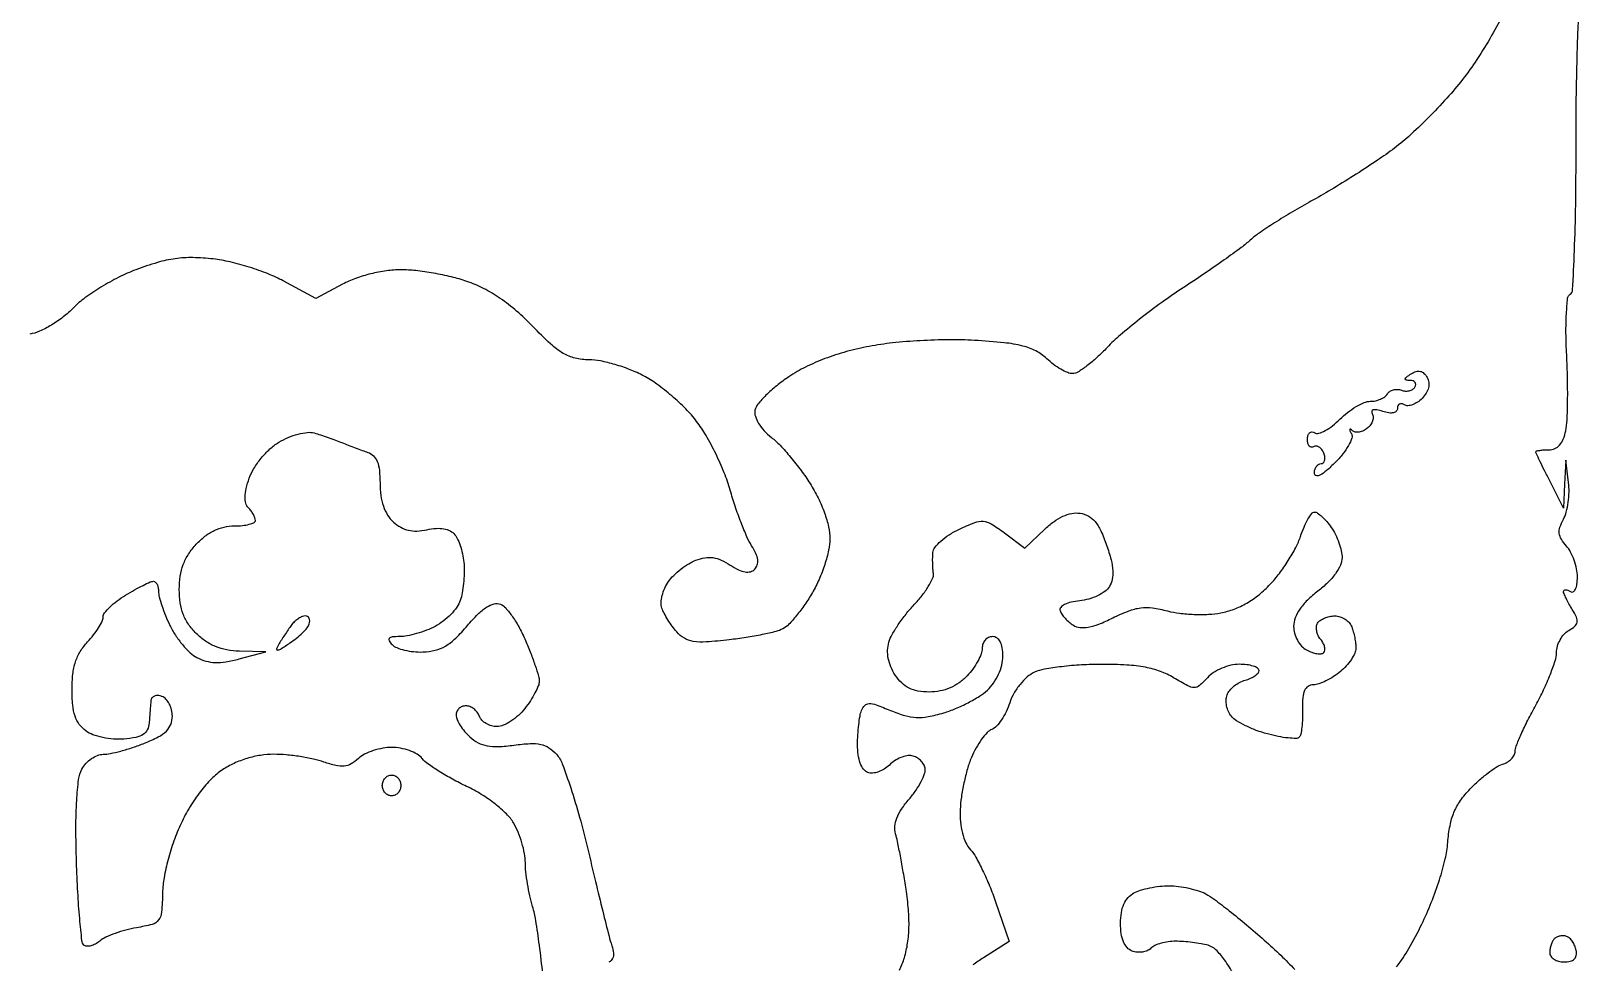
# Model space of a CAD drawing. Extents: x 0 to 102, y 0 to 135.
# Drawn here: x 67.47 to 86.42, y 44.92 to 56.3 of the extents above; entities that cross this region are included whole.
import ezdxf

# ---------------------------------------------------------------- set-up
doc = ezdxf.new("R2010")
doc.units = 0
doc.header["$MEASUREMENT"] = 0

msp = doc.modelspace()

# ---------------------------------------------------------------- linework, layer by layer
for points in [[(84.166291, 44.861145, 0.032858), (84.316904, 45.087176, 0.017584), (84.473967, 45.383837, 0.018138), (84.591026, 45.649176, 0.017542), (84.689967, 45.925244, 0.018414), (84.761466, 46.181367, 0.040656), (84.792613, 46.381843, -0.028626), (84.819586, 46.587989, -0.05154), (84.86834, 46.751169, -0.054967), (84.946851, 46.893815, -0.037772), (85.064265, 47.03652, -0.019722), (85.168368, 47.136936, -0.019332), (85.280734, 47.22954, -0.019636), (85.38544, 47.302932, -0.066285), (85.460895, 47.338428, 0.059234), (85.519898, 47.365178, 0.062323), (85.569873, 47.404648, 0.069584), (85.603756, 47.450262, 0.125641), (85.6152, 47.495085, -0.095527), (85.627731, 47.560075, -0.009688), (85.689304, 47.705575, -0.011844), (85.770859, 47.877297, -0.009173), (85.867467, 48.060434, 0.015328), (85.964148, 48.249304, 0.01674), (86.046082, 48.438341, 0.016395), (86.10518, 48.603974, 0.075569), (86.121267, 48.704246, -0.070146), (86.132837, 48.781689, -0.054342), (86.165839, 48.860419, -0.055345), (86.214088, 48.928565, -0.082053), (86.27085, 48.974503, 0.047161), (86.344879, 49.026342, 0.177433), (86.372313, 49.074883, 0.148884), (86.364285, 49.135178, 0.030347), (86.31315, 49.231359, -0.011483), (86.272657, 49.301051, -0.014354), (86.238464, 49.36759, -0.012584), (86.213044, 49.424389, -0.099235), (86.2074, 49.452545, -0.246736), (86.214659, 49.46636, -0.163585), (86.232251, 49.471397, -0.087063), (86.259534, 49.465322, -0.040217), (86.292, 49.4487, 0.269348), (86.324773, 49.447803, 0.158761), (86.352491, 49.477138, 0.078113), (86.370868, 49.539572, 0.032599), (86.3766, 49.627396, 0.049245), (86.3668, 49.726657, 0.035633), (86.337342, 49.833905, 0.036242), (86.294177, 49.932747, 0.062924), (86.242957, 50.006051, -0.044836), (86.180492, 50.088914, -0.111268), (86.155675, 50.160269, -0.109257), (86.163643, 50.236195, -0.042321), (86.205726, 50.333871, 0.059227), (86.240323, 50.422263, 0.029243), (86.263879, 50.540718, 0.028535), (86.274188, 50.668078, 0.036989), (86.268308, 50.785059), (86.234478, 51.0561), (86.220939, 50.763262), (86.2074, 50.470424), (86.0382, 50.8023, -0.002779), (85.973354, 50.931259, -0.00425), (85.918702, 51.043858, -0.001565), (85.872874, 51.141145, -0.109713), (85.869, 51.158588, -0.347547), (85.87659, 51.168188, -0.020207), (85.915805, 51.175829, -0.023615), (85.967253, 51.181241, -0.014397), (86.028338, 51.183, 0.104308), (86.100579, 51.198237, 0.107799), (86.159539, 51.24127, 0.086484), (86.204281, 51.313758, 0.04531), (86.234675, 51.41565, 0.039034), (86.250757, 51.547564, 0.00789), (86.257253, 51.783696, 0.008281), (86.255919, 52.059279, 0.007665), (86.245535, 52.341874, -0.010739), (86.237298, 52.611122, -0.016189), (86.242758, 52.845768, -0.010996), (86.257596, 53.036509, -0.23351), (86.286832, 53.083306, 0.246557), (86.318319, 53.136586, 0.002204), (86.34037, 53.616985, 0.006832), (86.35601, 54.179424, 0.00418), (86.359844, 54.843133, -0.004725), (86.364707, 55.5515, -0.004635), (86.382947, 56.264227, -0.004566), (86.410447, 56.889002, -0.017493)], [(85.486072, 56.536978, -0.013925), (85.327804, 56.245207, -0.01381), (85.148333, 55.95411, -0.020508), (84.974053, 55.710563, -0.018126), (84.78238, 55.482248, -0.012529), (84.550021, 55.237617, -0.012651), (84.314527, 55.01345, -0.025179), (84.115205, 54.850572, -0.011597), (83.906155, 54.703973, -0.006127), (83.640458, 54.531363, -0.006093), (83.3641, 54.361282, -0.009363), (83.120423, 54.22151, 0.00844), (82.895077, 54.092804, 0.008492), (82.674671, 53.956823, 0.008345), (82.486664, 53.831901, 0.033485), (82.378519, 53.746204, -0.024804), (82.267255, 53.65485, -0.004977), (82.059651, 53.50415, -0.005248), (81.814236, 53.333555, -0.004878), (81.559284, 53.163883, 0.011915), (81.296163, 52.983381, 0.010038), (81.026204, 52.780205, 0.010165), (80.787279, 52.584781, 0.027493), (80.628684, 52.433778, -0.018561), (80.504545, 52.311282, -0.02332), (80.380439, 52.207808, -0.022424), (80.270951, 52.132337, -0.140292), (80.206253, 52.113739, -0.101076), (80.146441, 52.125884, -0.030658), (80.063215, 52.167438, -0.029323), (79.973417, 52.22666, -0.028143), (79.889861, 52.296741, 0.06871), (79.7576, 52.390562, 0.058202), (79.597287, 52.451546, 0.037196), (79.369763, 52.491276, 0.010173), (79.006307, 52.519745, 0.016431), (78.6918, 52.527598, 0.012146), (78.343894, 52.516397, 0.0123), (78.005584, 52.488909, 0.020208), (77.721458, 52.447105, 0.020581), (77.441996, 52.382363, 0.023097), (77.179555, 52.296849, 0.02455), (76.942442, 52.193717, 0.032706), (76.739179, 52.076051, 0.021705), (76.589278, 51.965941, 0.025683), (76.458061, 51.848915, 0.02585), (76.359258, 51.740589, 0.125572), (76.324281, 51.665894, 0.125263), (76.328749, 51.592912, 0.058443), (76.368277, 51.506062, 0.050366), (76.435873, 51.416124, 0.039801), (76.5253, 51.333467, -0.036543), (76.630434, 51.237553, -0.01505), (76.758829, 51.093525, -0.014796), (76.887874, 50.930101, -0.018408), (76.997488, 50.77056, -0.026627), (77.096465, 50.594413, -0.028557), (77.173617, 50.412737, -0.030751), (77.223602, 50.240859, -0.055439), (77.2398, 50.09522, -0.054164), (77.224776, 49.956932, -0.02448), (77.176892, 49.780765, -0.023894), (77.107636, 49.597949, -0.030056), (77.025646, 49.436539, -0.0185), (76.932982, 49.29104, -0.019738), (76.831689, 49.155996, -0.019753), (76.735883, 49.047315, -0.081339), (76.666096, 48.994651, -0.059362), (76.579497, 48.961505, -0.011111), (76.413574, 48.923574, -0.011753), (76.216564, 48.887923, -0.010509), (76.010618, 48.860056, -0.010945), (75.72784, 48.834082, -0.054564), (75.568818, 48.840338, -0.096075), (75.460658, 48.878585, -0.082353), (75.367828, 48.95611, -0.022133), (75.313441, 49.025267, -0.016716), (75.259773, 49.105643, -0.016988), (75.214375, 49.184691, -0.037107), (75.186341, 49.248638, -0.098984), (75.176891, 49.314906, -0.047093), (75.189802, 49.400463, -0.044147), (75.220857, 49.490497, -0.047695), (75.266619, 49.571228, -0.045259), (75.331083, 49.647534, -0.028711), (75.418532, 49.724459, -0.028753), (75.513918, 49.79064, -0.046473), (75.602543, 49.834131, -0.050874), (75.711794, 49.863388, -0.075845), (75.810543, 49.864238, -0.070814), (75.90987, 49.835224, -0.038633), (76.02135, 49.773915, 0.029668), (76.122543, 49.715879, 0.07361), (76.203577, 49.689523, 0.108237), (76.268678, 49.69266, 0.13115), (76.32142, 49.72318, 0.121635), (76.352785, 49.775113, 0.108543), (76.358144, 49.838013, 0.076403), (76.335618, 49.915258, 0.031911), (76.283466, 50.010706, -0.03775), (76.225886, 50.119075, -0.011191), (76.154374, 50.292772, -0.011161), (76.082506, 50.492219, -0.011818), (76.021061, 50.69093, 0.027071), (75.948954, 50.901179, 0.017574), (75.844233, 51.135891, 0.017678), (75.725458, 51.358485, 0.031801), (75.610521, 51.530485, 0.031841), (75.478429, 51.68221, 0.020351), (75.307326, 51.841644, 0.020442), (75.126117, 51.984776, 0.035519), (74.963444, 52.086006, 0.027952), (74.799039, 52.161356, 0.021876), (74.613324, 52.224992, 0.022353), (74.434775, 52.269002, 0.049284), (74.295133, 52.2828, -0.058443), (74.125783, 52.302662, -0.075894), (73.981158, 52.361268, -0.052735), (73.825086, 52.477926, -0.014798), (73.607748, 52.691575, 0.023321), (73.411007, 52.878493, 0.028635), (73.21022, 53.033013, 0.030704), (73.006671, 53.154272, 0.036887), (72.801639, 53.241475, 0.023322), (72.614807, 53.295555, 0.015248), (72.39514, 53.341144, 0.015346), (72.177851, 53.37253, 0.028197), (71.999427, 53.3826, 0.033761), (71.819792, 53.370457, 0.026475), (71.627907, 53.333966, 0.026649), (71.44266, 53.277847, 0.036158), (71.283103, 53.206646), (70.954811, 53.030692), (70.55821, 53.246549, 0.030459), (70.373173, 53.333104, 0.018059), (70.143499, 53.414483, 0.018036), (69.907634, 53.479338, 0.029445), (69.703355, 53.515119, 0.024281), (69.452646, 53.531682, 0.038889), (69.238669, 53.51876, 0.036679), (69.020621, 53.47197, 0.018909), (68.755774, 53.383461, 0.026883), (68.548468, 53.29235, 0.020037), (68.330136, 53.170823, 0.020381), (68.13307, 53.039237, 0.042657), (67.993931, 52.918489, -0.034762), (67.869333, 52.806868, -0.029881), (67.724221, 52.707319, -0.031069), (67.5797, 52.632187, -0.065338), (67.458569, 52.596461, 0.02062)], [(73.731287, 44.771917, 0.007049), (73.689151, 45.126873, 0.00671), (73.644626, 45.430353, 0.033073), (73.606025, 45.598841, -0.018679), (73.572075, 45.729621, -0.013257), (73.543434, 45.878451, -0.013409), (73.523647, 46.022193, -0.027501), (73.5174, 46.135688, 0.04678), (73.507084, 46.245707, 0.025426), (73.47507, 46.377769, 0.025115), (73.428494, 46.509907, 0.03613), (73.373299, 46.620937, 0.065319), (73.287225, 46.730928, 0.028515), (73.147537, 46.853274, 0.027036), (72.978496, 46.970978, 0.028001), (72.79966, 47.068257, -0.014227), (72.626894, 47.156159, -0.015122), (72.462953, 47.252072, -0.01486), (72.327238, 47.342804, -0.064853), (72.256602, 47.408417, 0.088254), (72.194575, 47.460876, 0.043311), (72.100662, 47.50502, 0.04117), (71.992232, 47.535092, 0.047096), (71.885153, 47.5452, 0.045586), (71.775333, 47.535167, 0.03504), (71.658676, 47.505097, 0.035973), (71.552747, 47.461029, 0.067455), (71.476369, 47.408679, -0.053652), (71.386395, 47.343303, -0.105655), (71.302613, 47.316407, -0.084007), (71.202557, 47.323172, -0.025079), (71.055233, 47.366379, 0.030058), (70.927233, 47.40254, 0.015619), (70.763975, 47.432923, 0.015474), (70.593809, 47.453755, 0.022722), (70.443261, 47.4606, 0.039301), (70.281634, 47.447876, 0.034225), (70.11612, 47.409899, 0.034163), (69.957013, 47.349598, 0.038757), (69.814505, 47.27025, 0.05088), (69.680467, 47.160254, 0.031235), (69.54571, 47.006448, 0.028839), (69.418936, 46.82089, 0.025599), (69.308766, 46.6146, 0.024172), (69.222012, 46.404144, 0.020336), (69.150282, 46.173887, 0.020986), (69.100897, 45.952384, 0.039689), (69.082996, 45.77043, -0.015456), (69.07115, 45.531965, -0.140659), (69.034855, 45.435547, -0.169003), (68.955625, 45.381756, -0.024813), (68.763083, 45.340319, 0.024348), (68.633538, 45.312564, 0.022105), (68.502977, 45.271613, 0.022711), (68.389476, 45.224484, 0.063523), (68.316889, 45.178383, -0.04728), (68.261347, 45.140528, -0.063468), (68.204768, 45.118128, -0.079328), (68.155759, 45.113612, -0.181701), (68.122498, 45.128702, -0.171324), (68.09716, 45.181689, -0.004266), (68.070498, 45.452438, -0.008709), (68.047197, 45.774558, -0.005765), (68.031156, 46.145103, -0.007664), (68.02429, 46.5636, -0.014793), (68.033839, 46.898467, -0.015907), (68.05677, 47.152849, -0.092685), (68.097191, 47.280545, -0.064016), (68.146274, 47.349407, -0.054946), (68.213572, 47.407709, -0.057522), (68.288004, 47.447333, -0.093845), (68.358065, 47.4606, 0.051373), (68.443653, 47.469417, 0.014526), (68.574159, 47.500575, 0.014476), (68.720406, 47.544594, 0.014826), (68.862688, 47.596686, 0.024184), (69.028788, 47.672656, 0.073128), (69.129537, 47.745088, 0.106508), (69.183751, 47.826188, 0.094541), (69.2028, 47.926035, 0.060762), (69.193344, 48.003562, 0.060143), (69.165523, 48.076831, 0.065691), (69.124452, 48.135069, 0.115249), (69.0759, 48.167994, 0.074478), (69.026727, 48.178872, 0.11293), (68.983635, 48.172101, 0.13793), (68.953494, 48.148953, 0.139586), (68.940007, 48.113595, 0.001717), (68.935718, 48.062389, 0.000656), (68.930085, 47.991082, 0.00065), (68.92417, 47.913634, 0.000798), (68.918857, 47.8413, -0.096758), (68.89651, 47.758838, -0.138692), (68.846115, 47.702886, -0.092588), (68.756989, 47.667563, -0.027191), (68.6106, 47.647185, -0.039892), (68.484198, 47.646653, -0.033503), (68.351538, 47.665688, -0.034809), (68.231586, 47.700062, -0.070912), (68.1453, 47.746115, -0.077488), (68.06553, 47.826064, -0.076663), (68.01353, 47.926782, -0.057615), (67.984909, 48.062086, -0.023344), (67.9761, 48.250665, -0.027533), (67.986571, 48.440668, -0.051376), (68.019081, 48.591157, -0.05889), (68.077573, 48.717668, -0.050912), (68.16645, 48.833987, 0.022835), (68.239312, 48.91901, 0.025925), (68.300885, 49.006914, 0.026408), (68.34478, 49.086058, 0.113884), (68.3568, 49.138146, -0.167268), (68.37393, 49.187919, -0.033278), (68.437567, 49.259104, -0.031857), (68.526482, 49.3357, -0.024975), (68.63175, 49.407327, -0.009396), (68.741683, 49.471553, -0.012311), (68.844572, 49.525816, -0.009897), (68.931835, 49.566995, -0.10441), (68.97015, 49.575284, -0.188022), (68.994374, 49.565979, -0.08986), (69.014962, 49.539073, -0.069423), (69.02892, 49.499011, -0.049202), (69.0336, 49.45157, 0.065273), (69.042284, 49.385335, 0.015491), (69.074368, 49.278483, 0.015677), (69.119259, 49.157026, 0.014897), (69.172385, 49.036505, 0.034757), (69.239622, 48.917549, 0.028684), (69.326796, 48.80078, 0.029609), (69.419655, 48.702658, 0.065682), (69.50315, 48.642725, 0.056592), (69.611276, 48.599747, 0.058319), (69.725184, 48.582676, 0.048525), (69.856819, 48.591207, 0.024323), (70.020015, 48.626047), (70.3449, 48.712113), (70.023805, 48.720856, -0.039278), (69.867915, 48.737402, -0.051097), (69.730273, 48.777931, -0.052813), (69.607277, 48.844168, -0.046502), (69.495055, 48.937255, -0.045097), (69.399111, 49.052264, -0.059191), (69.335176, 49.173033, -0.056293), (69.299247, 49.310203, -0.035942), (69.2874, 49.474801, -0.037168), (69.299578, 49.638402, -0.052513), (69.336202, 49.779749, -0.054174), (69.400347, 49.907064, -0.043142), (69.49486, 50.028546, -0.041696), (69.601264, 50.125711, -0.05212), (69.715043, 50.19587, -0.05519), (69.835105, 50.23809, -0.05703), (69.96016, 50.2524, 0.024794), (70.058969, 50.257303, 0.039405), (70.14226, 50.272281, 0.046842), (70.201471, 50.293916, 0.289414), (70.218, 50.32008, 0.09215), (70.212059, 50.352043, 0.035513), (70.192823, 50.393056, 0.033667), (70.165089, 50.435678, 0.035321), (70.13229, 50.47347, -0.132308), (70.100562, 50.528588, -0.072536), (70.091607, 50.606525, -0.052213), (70.105412, 50.708364, -0.024093), (70.143342, 50.836755, -0.054393), (70.199624, 50.955042, -0.033967), (70.28896, 51.079995, -0.033784), (70.395405, 51.192857, -0.050225), (70.503719, 51.274643, -0.036948), (70.617352, 51.332725, -0.035539), (70.739764, 51.374327, -0.037709), (70.853148, 51.395097, -0.093935), (70.936817, 51.388261, -0.010711), (71.013932, 51.365226, -0.006093), (71.106217, 51.334247, -0.006082), (71.19843, 51.300771, -0.009996), (71.2755, 51.269954, 0.006269), (71.351064, 51.239084, 0.004161), (71.438487, 51.205479, 0.004188), (71.523937, 51.174261, 0.008143), (71.59275, 51.151026, -0.118584), (71.661025, 51.109597, -0.103758), (71.70705, 51.039738, -0.069169), (71.732984, 50.932682, -0.024891), (71.7408, 50.775767, 0.033724), (71.751061, 50.623813, 0.049064), (71.78204, 50.49321, 0.055938), (71.833345, 50.38499, 0.070308), (71.904318, 50.299842, 0.055794), (71.993348, 50.235731, 0.071899), (72.087251, 50.19941, 0.067665), (72.192053, 50.189911, 0.042894), (72.313838, 50.205891, -0.036793), (72.426314, 50.222046, -0.061609), (72.521577, 50.2169, -0.075454), (72.598218, 50.19085, -0.100285), (72.655393, 50.144787, -0.070067), (72.693312, 50.08333, -0.028121), (72.727876, 49.990572, -0.027152), (72.754417, 49.884939, -0.030866), (72.767961, 49.781476, -0.025304), (72.769908, 49.672481, -0.01776), (72.761535, 49.550014, -0.017973), (72.745085, 49.433039, -0.035388), (72.722193, 49.342022, -0.074977), (72.680672, 49.259638, -0.037888), (72.606293, 49.169928, -0.036557), (72.513663, 49.087075, -0.044881), (72.415806, 49.024772, -0.027258), (72.308591, 48.976539, -0.021429), (72.187854, 48.935804, -0.021895), (72.072056, 48.907619, -0.048783), (71.981881, 48.8988, 0.020941), (71.890021, 48.894951, 0.183812), (71.853959, 48.87765, 0.343957), (71.851129, 48.84868, 0.055102), (71.889146, 48.801214, 0.103088), (71.945704, 48.764163, 0.034981), (72.039989, 48.734525, 0.033042), (72.151694, 48.715514, 0.032447), (72.265616, 48.711225, 0.055396), (72.414319, 48.731864, 0.071697), (72.541468, 48.784388, 0.058969), (72.666016, 48.879601, 0.025167), (72.809193, 49.033298, -0.021344), (72.936496, 49.172067, -0.053129), (73.043495, 49.258526, -0.079832), (73.134816, 49.298667, -0.156565), (73.213279, 49.294284, -0.123036), (73.277723, 49.249123, -0.027425), (73.360771, 49.142088, -0.026888), (73.44548, 49.004316, -0.023141), (73.519636, 48.851283, -0.009231), (73.583564, 48.694198, -0.011135), (73.637554, 48.544326, -0.009866), (73.677512, 48.416857, -0.071128), (73.6866, 48.353295, -0.09818), (73.675476, 48.297188, -0.023804), (73.635094, 48.211204, -0.023506), (73.578375, 48.11521, -0.021465), (73.51126, 48.021909, -0.041397), (73.431922, 47.93662, -0.039995), (73.338747, 47.86448, -0.042789), (73.246201, 47.814716, -0.102315), (73.170205, 47.799, -0.070398), (73.103214, 47.808479, -0.063405), (73.038864, 47.836277, -0.066813), (72.986758, 47.877375, -0.101124), (72.955794, 47.9259, 0.074185), (72.92837, 47.974412, 0.064359), (72.886784, 48.015523, 0.06686), (72.83794, 48.043333, 0.096313), (72.789249, 48.0528, 0.095513), (72.744267, 48.044128, 0.097046), (72.706018, 48.019375, 0.09873), (72.680412, 47.982432, 0.102679), (72.6714, 47.939012, 0.10475), (72.682875, 47.884838, 0.036449), (72.720648, 47.81408, 0.034301), (72.774896, 47.739956, 0.033731), (72.839052, 47.673501, 0.061495), (72.940545, 47.602153, 0.076469), (73.049275, 47.564027, 0.05864), (73.18595, 47.554792, 0.021637), (73.37859, 47.57275, -0.019956), (73.577114, 47.591929, -0.06751), (73.706668, 47.581749, -0.093077), (73.80545, 47.540119, -0.062773), (73.898477, 47.460184, -0.094333), (73.968389, 47.3455, -0.01023), (74.071874, 47.051912, -0.012254), (74.180329, 46.6936, -0.009594), (74.280933, 46.299972, 0.001382), (74.375006, 45.904968, 0.00178), (74.463743, 45.542553, 0.001354), (74.540022, 45.239261, 0.015572), (74.574029, 45.121106, -0.049774), (74.593817, 45.029129, -0.144273), (74.582655, 44.96567, -0.148241), (74.539161, 44.91945, -0.053577)], [(78.091591, 44.823494, 0.040363), (78.150373, 44.974571, 0.036258), (78.189856, 45.152893, 0.030242), (78.206323, 45.346276, 0.026704), (78.200064, 45.562697, 0.017424), (78.170853, 45.8109, 0.004261), (78.137352, 46.017808, 0.004541), (78.100995, 46.219758, 0.004325), (78.066648, 46.392875, 0.02099), (78.042223, 46.489958, -0.09799), (78.033728, 46.580942, -0.068432), (78.058184, 46.681349, -0.054413), (78.116277, 46.791779, -0.030084), (78.209002, 46.912958, 0.027611), (78.290593, 47.018502, 0.031886), (78.355862, 47.127601, 0.033612), (78.398174, 47.225438, 0.131837), (78.403307, 47.290428, 0.091003), (78.384167, 47.340541, 0.066165), (78.346628, 47.387105, 0.064699), (78.297193, 47.423221, 0.078028), (78.243147, 47.442704, 0.095374), (78.180627, 47.442709, 0.049615), (78.105593, 47.42038, 0.04683), (78.030436, 47.381062, 0.052503), (77.966994, 47.329709, -0.056973), (77.904428, 47.27998, -0.056124), (77.831945, 47.245357, -0.061246), (77.7609, 47.230129, -0.114299), (77.702926, 47.238228, -0.144979), (77.651466, 47.277703, -0.069261), (77.611858, 47.351927, -0.054482), (77.586517, 47.454138, -0.033555), (77.5782, 47.577926, -0.014773), (77.581777, 47.698959, -0.014163), (77.592498, 47.821294, -0.014247), (77.608079, 47.92858, -0.04846), (77.626873, 47.996601, -0.100511), (77.6664, 48.058711, -0.204662), (77.71869, 48.080815, -0.087669), (77.803914, 48.065422, -0.010548), (77.982356, 47.995247, 0.028032), (78.156179, 47.933813, 0.060496), (78.295981, 47.910845, 0.058098), (78.440738, 47.921588, 0.024109), (78.631633, 47.967969, 0.02733), (78.776698, 48.019481, 0.020829), (78.929416, 48.090913, 0.02123), (79.067261, 48.170133, 0.04551), (79.16445, 48.244789, 0.054058), (79.24022, 48.331737, 0.044709), (79.301246, 48.43846, 0.045445), (79.341365, 48.552145, 0.062187), (79.3548, 48.659747, 0.037509), (79.347018, 48.763337, 0.084715), (79.322423, 48.837808, 0.124429), (79.282049, 48.882417, 0.147968), (79.2279, 48.8988, 0.111601), (79.17949, 48.887859, 0.100086), (79.138277, 48.856912, 0.094557), (79.11063, 48.81065, 0.087752), (79.101, 48.756203, -0.091584), (79.088384, 48.687906, -0.033158), (79.046966, 48.597976, -0.031546), (78.987448, 48.503249, -0.032548), (78.917053, 48.417803, -0.051064), (78.819811, 48.333445, -0.053227), (78.708781, 48.271896, -0.052543), (78.585931, 48.234589, -0.047495), (78.453703, 48.222, -0.042057), (78.315631, 48.233634, -0.07388), (78.206926, 48.269131, -0.078491), (78.117637, 48.332845, -0.053631), (78.038435, 48.429358, -0.045442), (77.98507, 48.529596, -0.052186), (77.953646, 48.633337, -0.055447), (77.94555, 48.735525, -0.065382), (77.961217, 48.831208, -0.055203), (78.000808, 48.924028, -0.019953), (78.076264, 49.046177, -0.019506), (78.170255, 49.174475, -0.021953), (78.27051, 49.289901, 0.023283), (78.365276, 49.399595, 0.028504), (78.442768, 49.510714, 0.029094), (78.495743, 49.609129, 0.144443), (78.504953, 49.670601, -0.018763), (78.499446, 49.725132, -0.009727), (78.496456, 49.793536, -0.009657), (78.49611, 49.864027, -0.014475), (78.498776, 49.925511, -0.149854), (78.523236, 49.988612, -0.043042), (78.595724, 50.065909, -0.039144), (78.696907, 50.143341, -0.032985), (78.814737, 50.209098, -0.016884), (79.00953, 50.293599, -0.112695), (79.113342, 50.309405, -0.120808), (79.210413, 50.277903, -0.020599), (79.37247, 50.168113), (79.624265, 49.981953), (79.861102, 50.208857, -0.03437), (79.975089, 50.303948, -0.049858), (80.088282, 50.369802, -0.058016), (80.196929, 50.404771, -0.084216), (80.29742, 50.40753, -0.09162), (80.398664, 50.373606, -0.092947), (80.480514, 50.305858, -0.066135), (80.551631, 50.192915, -0.024268), (80.62196, 50.017519, -0.018537), (80.676786, 49.837577, -0.048101), (80.698697, 49.703974, -0.067729), (80.691456, 49.598925, -0.089057), (80.655728, 49.509919, -0.097751), (80.601358, 49.452052, -0.044382), (80.511484, 49.399034, -0.041666), (80.403531, 49.358281, -0.044774), (80.292883, 49.337207, 0.032784), (80.189612, 49.32009, 0.059145), (80.109084, 49.290881, 0.089457), (80.060945, 49.254698, 0.273951), (80.05265, 49.216351, 0.074241), (80.073957, 49.174401, 0.031763), (80.113681, 49.125445, 0.030552), (80.163429, 49.077731, 0.03519), (80.216434, 49.038833, 0.114947), (80.297691, 49.010649, 0.071881), (80.398777, 49.014547, 0.04975), (80.527647, 49.051811, 0.01964), (80.696352, 49.127184, -0.022344), (80.892289, 49.213457, -0.060692), (81.039066, 49.250756, -0.06634), (81.182824, 49.250055, -0.030879), (81.365965, 49.213103, 0.035035), (81.513392, 49.184629, 0.021117), (81.690953, 49.170658, 0.0211), (81.869469, 49.171711, 0.034352), (82.019914, 49.189358, 0.045281), (82.1797, 49.234605, 0.039813), (82.336132, 49.309405, 0.03812), (82.485147, 49.41175, 0.034173), (82.622818, 49.539066, 0.028107), (82.73382, 49.67087, 0.020158), (82.843136, 49.829488, 0.020446), (82.935216, 49.98948, 0.040664), (82.992126, 50.124065, -0.020788), (83.035073, 50.238044, -0.030213), (83.082992, 50.334199, -0.030342), (83.129419, 50.404539, -0.23592), (83.163564, 50.4216, -0.155692), (83.200108, 50.409938, -0.031153), (83.253977, 50.366368, -0.030192), (83.312711, 50.30556, -0.024173), (83.368503, 50.233576, -0.038747), (83.41893, 50.148209, -0.028685), (83.461514, 50.047135, -0.02926), (83.490793, 49.946411, -0.056155), (83.5002, 49.862917, -0.109338), (83.480415, 49.773521, -0.047939), (83.418606, 49.668375, -0.041566), (83.324197, 49.558606, -0.031459), (83.2041, 49.454436, 0.030041), (83.075793, 49.34378, 0.049064), (82.983206, 49.234083, 0.059577), (82.926948, 49.127056, 0.091489), (82.908, 49.024371, 0.068901), (82.919716, 48.939756, 0.056464), (82.954283, 48.855176, 0.058115), (83.00541, 48.783086, 0.086821), (83.066077, 48.735553, 0.037319), (83.130458, 48.707049, 0.048019), (83.193196, 48.691282, 0.05626), (83.245563, 48.689298, 0.179609), (83.276843, 48.703643, 0.174971), (83.290159, 48.732004, 0.081405), (83.287279, 48.773117, 0.065575), (83.269361, 48.820243, 0.049646), (83.238383, 48.86616, -0.064118), (83.207608, 48.914742, -0.063603), (83.19004, 48.969666, -0.069382), (83.187721, 49.022352, -0.115263), (83.20181, 49.064294, -0.103375), (83.23395, 49.098138, -0.051715), (83.285931, 49.12666, -0.048211), (83.348144, 49.146053, -0.0515), (83.411542, 49.1526, -0.078719), (83.474693, 49.142596, -0.06528), (83.536205, 49.113291, -0.06669), (83.586828, 49.069941, -0.091012), (83.618049, 49.018781, -0.026046), (83.637726, 48.958254, -0.017068), (83.654316, 48.886797, -0.017181), (83.665731, 48.81589, -0.031327), (83.6694, 48.757392, -0.108106), (83.65627, 48.697373, -0.038993), (83.613485, 48.620649, -0.03646), (83.551889, 48.541207, -0.035792), (83.47905, 48.471025, -0.03122), (83.39591, 48.410043, -0.028774), (83.303585, 48.358049, -0.029968), (83.215855, 48.321427, -0.079009), (83.149023, 48.309415, 0.132188), (83.084244, 48.290576, 0.1531), (83.041982, 48.242498, 0.087701), (83.020442, 48.155348, 0.023927), (83.017667, 48.013093, -0.016339), (83.017163, 47.897009, -0.021223), (83.008722, 47.790983, -0.019481), (82.994766, 47.704966, -0.147454), (82.975533, 47.669133, -0.204227), (82.938208, 47.654117, -0.020809), (82.840881, 47.660163, -0.023337), (82.720792, 47.678352, -0.016514), (82.587995, 47.709447, -0.024083), (82.451328, 47.753404, -0.024022), (82.319402, 47.810333, -0.024706), (82.209396, 47.87112, -0.081141), (82.14699, 47.92543, -0.069488), (82.111118, 47.983421, -0.054987), (82.088928, 48.053816, -0.056275), (82.082972, 48.12536, -0.084459), (82.095262, 48.186654, -0.081429), (82.127589, 48.241965, -0.048891), (82.1817, 48.295676, -0.047422), (82.247794, 48.339854, -0.059734), (82.316227, 48.366799, 0.038985), (82.380823, 48.389193, 0.050535), (82.435423, 48.419922, 0.060024), (82.473074, 48.453856, 0.181292), (82.485, 48.485667, 0.265617), (82.46856, 48.514431, 0.057877), (82.414298, 48.538447, 0.04589), (82.336526, 48.55497, 0.029416), (82.244312, 48.5604, 0.058045), (82.141321, 48.548403, 0.041513), (82.030926, 48.512444, 0.042034), (81.930029, 48.459672, 0.067432), (81.85588, 48.397145, -0.029285), (81.757696, 48.300658, -0.181288), (81.692636, 48.276211, -0.126258), (81.615072, 48.296051, -0.011488), (81.440918, 48.396829, 0.049801), (81.280721, 48.473827, 0.041122), (81.097849, 48.523716, 0.031891), (80.869192, 48.551373, 0.014024), (80.564331, 48.560084, 0.014341), (80.315413, 48.553072, 0.015066), (80.071385, 48.531794, 0.014862), (79.862502, 48.500903, 0.062827), (79.741928, 48.463335, 0.071436), (79.651943, 48.405638, 0.043576), (79.563833, 48.314938, 0.041996), (79.488796, 48.205228, 0.04933), (79.437755, 48.090116, -0.032891), (79.393539, 47.980852, -0.035118), (79.336191, 47.880809, -0.037557), (79.274932, 47.802812, -0.116403), (79.219988, 47.76537, 0.112754), (79.16298, 47.72712, 0.03176), (79.094239, 47.644132, 0.030295), (79.026369, 47.537707, 0.027844), (78.969726, 47.42088, 0.029117), (78.921359, 47.283082, 0.016737), (78.878507, 47.112323, 0.016684), (78.846832, 46.937303, 0.026634), (78.832808, 46.785992, 0.031792), (78.836523, 46.633775, 0.040861), (78.860152, 46.49582, 0.04606), (78.90176, 46.379444, 0.075176), (78.959572, 46.292253, -0.057385), (79.024273, 46.201801, -0.014615), (79.107197, 46.041361, -0.014702), (79.191688, 45.851355, -0.014413), (79.265466, 45.65546), (79.431313, 45.173417), (79.118106, 44.974382, 0.014632), (78.986796, 44.88544, 0.011871)], [(82.175927, 44.766072, 0.033268), (82.062496, 44.949305, 0.044126), (81.958056, 45.071055, 0.128562), (81.862581, 45.125449, 0.022422), (81.777669, 45.144197, 0.011924), (81.671181, 45.160141, 0.011845), (81.561373, 45.171279, 0.018012), (81.46557, 45.175245, 0.036376), (81.376569, 45.16924, 0.034275), (81.287545, 45.150395, 0.036155), (81.211066, 45.122529, 0.091178), (81.162467, 45.089027, -0.097797), (81.118585, 45.059618, -0.062809), (81.059327, 45.043218, -0.059835), (80.994491, 45.041596, -0.068079), (80.934047, 45.055778, -0.118734), (80.873137, 45.097696, -0.084335), (80.828681, 45.168073, -0.064603), (80.801715, 45.267011, -0.03428), (80.793, 45.393975, -0.03697), (80.802785, 45.526127, -0.066836), (80.832854, 45.630191, -0.080808), (80.884033, 45.708989, -0.085736), (80.956638, 45.765623, -0.049868), (81.038078, 45.799266, -0.022633), (81.150029, 45.827474, -0.022144), (81.271777, 45.846784, -0.028261), (81.3852, 45.8532, -0.031237), (81.500154, 45.846011, -0.022654), (81.626584, 45.824282, -0.023018), (81.74518, 45.792538, -0.045516), (81.834912, 45.754755, -0.038564), (81.937106, 45.689743, -0.006499), (82.120739, 45.5482, -0.007075), (82.332465, 45.375643, -0.006234), (82.54845, 45.189832, -0.010602), (82.751019, 45.003335, -0.015178), (82.92188, 44.828927, -0.010982)]]:
    msp.add_lwpolyline(points, format="xyb")
for points in [[(84.540198, 52.066284, -0.095841), (84.56033, 52.005352, -0.091419), (84.556788, 51.940228, -0.080936), (84.529025, 51.874227, -0.056485), (84.478613, 51.810927, -0.049631), (84.422138, 51.764675, -0.059893), (84.360971, 51.733804, -0.070691), (84.304521, 51.721972, -0.156005), (84.262249, 51.732499, 0.0886), (84.2297, 51.74538, 0.167434), (84.202042, 51.741716, 0.177723), (84.1836, 51.722139, 0.101286), (84.177, 51.689892, -0.189378), (84.163429, 51.655346, -0.154369), (84.128611, 51.635603, -0.091418), (84.071953, 51.634063, -0.038063), (83.997206, 51.651663, 0.025057), (83.924786, 51.670713, 0.10422), (83.879873, 51.670688, 0.310042), (83.8636, 51.653609, 0.180301), (83.869374, 51.624649, -0.137033), (83.880693, 51.585465, -0.084698), (83.872996, 51.537818, -0.073518), (83.847899, 51.489128, -0.063932), (83.808735, 51.44712, -0.060319), (83.760518, 51.416063, -0.071192), (83.708873, 51.399542, -0.083281), (83.661848, 51.399482, -0.14377), (83.626902, 51.416384, 0.036404), (83.603522, 51.434654, 0.489204), (83.594595, 51.431701, 0.199998), (83.595432, 51.416036, 0.017935), (83.614137, 51.380458, -0.215518), (83.619364, 51.32579, -0.045478), (83.579284, 51.236062, -0.040012), (83.509495, 51.132048, -0.028619), (83.4162, 51.027415, -0.017517), (83.309398, 50.927846, -0.057692), (83.230034, 50.87354, -0.172555), (83.183549, 50.866843, -0.357153), (83.1618, 50.893408, -0.066279), (83.167928, 50.93943, -0.083416), (83.185871, 50.978435, -0.099309), (83.212496, 51.004522, -0.14532), (83.243745, 51.0138, 0.183734), (83.270882, 51.024121, 0.147404), (83.287369, 51.050934, 0.100463), (83.289755, 51.09181, 0.056176), (83.27718, 51.140214, 0.064087), (83.252996, 51.185078, 0.094924), (83.220673, 51.215745, 0.122111), (83.185591, 51.227636, 0.160704), (83.152935, 51.219821, -0.170441), (83.124252, 51.213529, -0.189726), (83.099447, 51.226974, -0.119904), (83.082666, 51.260807, -0.0555), (83.0772, 51.3099, -0.066889), (83.083702, 51.358288, -0.140041), (83.103239, 51.390482, -0.190945), (83.132185, 51.401701, -0.137347), (83.165844, 51.392001, 0.214006), (83.214655, 51.385524, 0.050184), (83.292778, 51.417638, 0.043014), (83.383138, 51.476358, 0.030798), (83.47348, 51.556208, -0.031435), (83.568544, 51.640015, -0.031822), (83.672991, 51.710871, -0.03355), (83.771491, 51.760335, -0.099907), (83.845144, 51.7752, 0.053426), (83.907685, 51.781902, 0.048899), (83.969373, 51.801745, 0.052169), (84.021183, 51.830943, 0.100282), (84.053665, 51.865567, -0.107533), (84.083743, 51.896723, -0.081854), (84.127076, 51.916355, -0.077466), (84.176764, 51.921713, -0.079972), (84.225148, 51.911562, 0.071657), (84.273091, 51.900673, 0.074475), (84.321502, 51.90399, 0.081683), (84.362946, 51.920547, 0.119091), (84.390784, 51.948095, 0.116838), (84.401053, 51.978984, 0.183187), (84.393567, 52.005615, 0.153809), (84.368644, 52.023756, 0.078225), (84.330043, 52.030295, -0.040568), (84.282797, 52.034692, -0.416868), (84.272692, 52.049244, -0.192415), (84.286833, 52.071645, -0.01592), (84.344984, 52.111058, -0.063488), (84.40573, 52.139435, -0.134723), (84.457186, 52.141616, -0.139547), (84.501358, 52.117326, -0.070246)], [(70.827609, 49.1526, 0.100317), (70.790607, 49.145101, 0.04387), (70.746172, 49.121536, 0.041067), (70.701834, 49.087311, 0.043282), (70.664531, 49.04685, 0.011495), (70.627946, 48.997229, 0.006303), (70.585321, 48.934887, 0.006279), (70.54362, 48.870476, 0.00997), (70.509729, 48.8142, 0.026462), (70.476839, 48.749326, 0.560222), (70.486924, 48.734743, 0.12729), (70.523682, 48.746467, 0.005342), (70.63997, 48.82144, 0.023772), (70.720183, 48.880032, 0.024916), (70.793166, 48.945114, 0.025586), (70.850135, 49.007307, 0.09243), (70.876063, 49.05409, 0.07623), (70.88251, 49.091736, 0.119197), (70.875375, 49.123663, 0.144638), (70.855924, 49.144777, 0.135598)], [(71.8818, 47.2068, -0.111732), (71.924831, 47.197063, -0.100101), (71.961465, 47.169523, -0.094518), (71.986041, 47.128354, -0.087646), (71.9946, 47.0799, -0.087646), (71.986041, 47.031446, -0.094518), (71.961465, 46.990277, -0.100101), (71.924831, 46.962737, -0.111732), (71.8818, 46.953, -0.111732), (71.838769, 46.962737, -0.100101), (71.802135, 46.990277, -0.094518), (71.777559, 47.031446, -0.087646), (71.769, 47.0799, -0.087646), (71.777559, 47.128354, -0.094518), (71.802135, 47.169523, -0.100101), (71.838769, 47.197063, -0.111732)], [(86.244412, 45.234602, 0.069893), (86.20571, 45.241717, 0.057743), (86.163844, 45.23865, 0.059618), (86.125271, 45.226397, 0.089923), (86.096362, 45.206362, 0.076178), (86.074054, 45.175979, 0.038356), (86.055285, 45.13215, 0.03696), (86.042486, 45.082856, 0.045068), (86.0382, 45.0354, 0.153266), (86.051704, 44.992381, 0.098054), (86.089725, 44.955735, 0.080679), (86.146536, 44.93101, 0.062452), (86.213603, 44.9226, 0.055584), (86.28963, 44.931078, 0.135583), (86.338895, 44.957458, 0.162135), (86.362423, 45.001763, 0.089805), (86.361653, 45.06364, 0.052295), (86.344521, 45.119808, 0.050182), (86.315931, 45.172039, 0.054238), (86.28084, 45.212907, 0.108319)]]:
    msp.add_lwpolyline(points, format="xyb", close=True)

doc.saveas('drawing.dxf')
